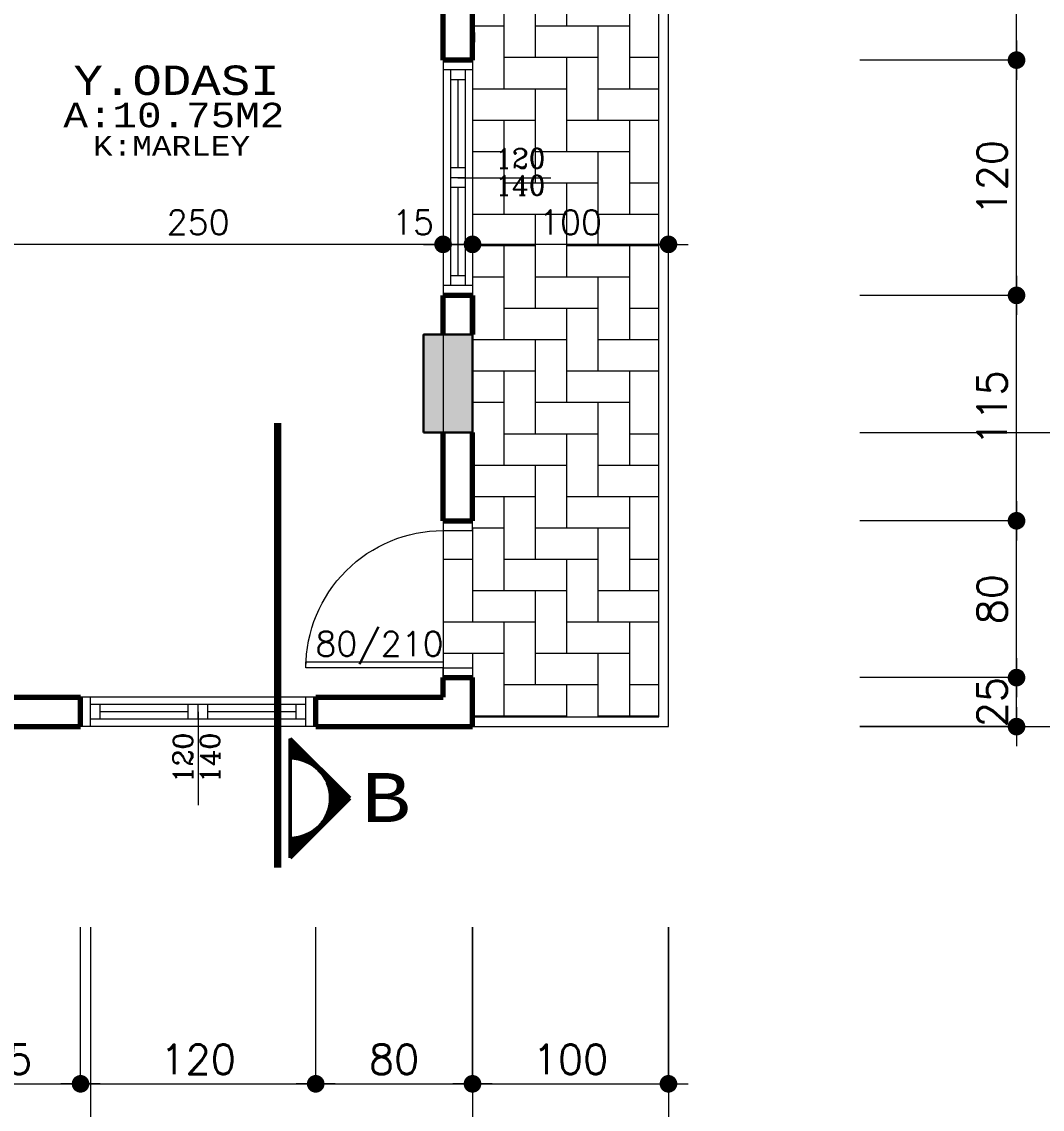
# Model space of a CAD drawing. Header units: millimetres. Extents: x 35860 to 71103, y -11298 to -8385.
# Drawn here: x 49802 to 50323, y -10969 to -10414 of the extents above; entities that cross this region are included whole.
import ezdxf
from ezdxf.enums import TextEntityAlignment as Align

# ---------------------------------------------------------------- set-up
doc = ezdxf.new("R2010")
doc.units = ezdxf.units.MM
doc.header["$MEASUREMENT"] = 0
doc.layers.get('0').update_dxf_attribs({"lineweight": 15})
doc.layers.get('Defpoints').update_dxf_attribs({"lineweight": 20})
for name, color, linetype, lineweight in [('02', 2, 'Continuous', 20), ('03_Yazı', 1, 'Continuous', 30), ('05', 4, 'Continuous', 50), ('07', 3, 'Continuous', 70), ('Aks&Tefriş', 5, 'Continuous', 20), ('Kolon', 6, 'Continuous', 30), ('Merd&Balkon', 40, 'Continuous', 20), ('Ölçü', 140, 'Continuous', 20)]:
    doc.layers.add(name, color=color, linetype=linetype, lineweight=lineweight)
doc.layers.add('Lay_X', color=45, linetype='Continuous', lineweight=13, plot=False)
doc.styles.add('0', font='txt.shx')
doc.styles.add('C', font='')
doc.styles.add('ROMANC', font='romanc', dxfattribs={"height": 0.11})
doc.styles.get('C').set_extended_font_data('Courier New Tur')
doc.dimstyles.new('2', dxfattribs={"dimtxt": 12.5, "dimasz": 1, "dimexe": 0, "dimexo": 0, "dimgap": 5, "dimtad": 1, "dimdec": 0, "dimlfac": -1, "dimzin": 12, "dimdsep": 46, "dimtxsty": '0', "dimblk": 'DOT', "dimcen": 2.5, "dimse1": 1, "dimse2": 1, "dimclrd": 256, "dimclrt": 1, "dimadec": 0, "dimazin": 0, "dimtfac": 1, "dimtdec": 0, "dimtmove": 0, "dimatfit": 0, "dimldrblk": 'DOT', "dimfxl": 1, "dimtolj": 1, "dimtzin": 0, "dimlwd": -1, "dimarcsym": 0})
doc.dimstyles.new('_VI80I', dxfattribs={"dimtxt": 15, "dimasz": 1, "dimexe": 0, "dimexo": 100, "dimgap": 5, "dimtad": 1, "dimdec": 0, "dimlfac": -1, "dimzin": 12, "dimdsep": 46, "dimtxsty": '0', "dimblk1": 'DOT80_2', "dimblk2": 'DOT80_1', "dimsah": 1, "dimcen": 2.5, "dimse1": 1, "dimse2": 1, "dimclrd": 256, "dimclrt": 1, "dimadec": 8, "dimazin": 0, "dimtfac": 1, "dimtdec": 0, "dimtmove": 0, "dimatfit": 0, "dimldrblk": 'DOT', "dimfxl": 1, "dimtolj": 1, "dimtzin": 0, "dimlwd": -1, "dimarcsym": 0})

# ---------------------------------------------------------------- blocks, each defined once
blk = doc.blocks.new('K_X_D_2_15-80')
at = {"layer": '02'}
blk.add_line((-18, 0), (-15, 0), dxfattribs=at)
blk.add_lwpolyline([(-15, 70, 0.414214), (-85, 0), (-15, 0), (-15, 70), (-18, 70), (-18, 0)], format="xyb", dxfattribs=at)
for points in [[(-90, 0), (-85, 0), (-85, -15), (-90, -15)], [(-10, 0), (-15, 0), (-15, -15), (-10, -15)]]:
    blk.add_lwpolyline(points, dxfattribs=at)
at = {"layer": '07'}
for p, q in [((-90, 0), (-90, -15)), ((-10, 0), (-10, -15))]:
    blk.add_line(p, q, dxfattribs=at)
at = {"layer": '03_Yazı', "style": '0', "flags": 8}
blk.add_attdef('80/210', (-21, 2.64), '', height=12.5, rotation=90, dxfattribs=at)
blk = doc.blocks.new('DOT')
at = {"color": 0}
blk.add_line((-10, 0), (10, 0), dxfattribs=at)
at = {"color": 0, "const_width": 4.5}
blk.add_lwpolyline([(-2.25, 0, 1), (2.25, 0, 1)], format="xyb", close=True, dxfattribs=at)
blk = doc.blocks.new('*D363')
at = {"layer": 'Defpoints', "color": 0, "transparency": 16777216}
for p in [(50031.81, -10527.4), (50031.81, -10623.42), (50131.81, -10773.42)]:
    blk.add_point(p, dxfattribs=at)
at = {"layer": 'Ölçü', "transparency": 16777216}
blk.add_line((50130.81, -10527.4), (50032.81, -10527.4), dxfattribs=at)
at = {"layer": 'Ölçü', "transparency": 16777216, "rotation": 180}
blk.add_blockref('DOT', (50031.81, -10527.4), dxfattribs=at)
at = {"layer": 'Ölçü', "transparency": 16777216}
blk.add_blockref('DOT', (50131.81, -10527.4), dxfattribs=at)
at = {"layer": 'Ölçü', "color": 1, "transparency": 16777216, "insert": (50081.81, -10516.15), "char_height": 12.5, "attachment_point": 5, "style": '0'}
blk.add_mtext('\\A1;100', dxfattribs=at)
blk = doc.blocks.new('*D364')
at = {"layer": 'Defpoints', "color": 0, "transparency": 16777216}
for p in [(50016.81, -10527.4), (50016.81, -10623.42), (50031.81, -10623.42)]:
    blk.add_point(p, dxfattribs=at)
at = {"layer": 'Ölçü', "transparency": 16777216}
for p, q in [((50015.81, -10527.4), (49988.14, -10527.4)), ((50031.81, -10527.4), (50016.81, -10527.4)), ((50032.81, -10527.4), (50033.81, -10527.4))]:
    blk.add_line(p, q, dxfattribs=at)
blk.add_blockref('DOT', (50016.81, -10527.4), dxfattribs=at)
at = {"layer": 'Ölçü', "transparency": 16777216, "rotation": 180}
blk.add_blockref('DOT', (50031.81, -10527.4), dxfattribs=at)
at = {"layer": 'Ölçü', "color": 1, "transparency": 16777216, "insert": (50001.47, -10516.15), "char_height": 12.5, "attachment_point": 5, "style": '0'}
blk.add_mtext('\\A1;15', dxfattribs=at)
blk = doc.blocks.new('*D365')
at = {"layer": 'Defpoints', "color": 0, "transparency": 16777216}
for p in [(49766.81, -10527.4), (49766.81, -10623.42), (50016.81, -10623.42)]:
    blk.add_point(p, dxfattribs=at)
at = {"layer": 'Ölçü', "transparency": 16777216}
blk.add_line((50015.81, -10527.4), (49767.81, -10527.4), dxfattribs=at)
at = {"layer": 'Ölçü', "transparency": 16777216, "rotation": 180}
blk.add_blockref('DOT', (49766.81, -10527.4), dxfattribs=at)
at = {"layer": 'Ölçü', "transparency": 16777216}
blk.add_blockref('DOT', (50016.81, -10527.4), dxfattribs=at)
at = {"layer": 'Ölçü', "color": 1, "transparency": 16777216, "insert": (49891.81, -10516.15), "char_height": 12.5, "attachment_point": 5, "style": '0'}
blk.add_mtext('\\A1;250', dxfattribs=at)
blk = doc.blocks.new('DOT80_2')
at = {"color": 0}
blk.add_line((0, 0), (0, -80), dxfattribs=at)
blk.add_blockref('DOT', (0, 0))
blk = doc.blocks.new('DOT80_1')
at = {"color": 0}
blk.add_line((0, 0), (0, 80), dxfattribs=at)
blk.add_blockref('DOT', (0, 0))
blk = doc.blocks.new('*D957')
at = {"layer": 'Aks&Tefriş', "transparency": 16777216}
blk.add_line((49757.81, -10955.64), (49830.81, -10955.64), dxfattribs=at)
at = {"layer": 'Defpoints', "color": 0, "transparency": 16777216}
for p in [(49756.81, -10773.42), (49831.81, -10773.42), (49831.81, -10955.64)]:
    blk.add_point(p, dxfattribs=at)
at = {"layer": 'Aks&Tefriş', "transparency": 16777216, "rotation": 180}
blk.add_blockref('DOT80_2', (49756.81, -10955.64), dxfattribs=at)
at = {"layer": 'Aks&Tefriş', "transparency": 16777216}
blk.add_blockref('DOT80_1', (49831.81, -10955.64), dxfattribs=at)
at = {"layer": 'Aks&Tefriş', "color": 1, "transparency": 16777216, "insert": (49794.31, -10943.14), "char_height": 15, "attachment_point": 5, "style": '0'}
blk.add_mtext('\\A1;75', dxfattribs=at)
blk = doc.blocks.new('*D958')
at = {"layer": 'Aks&Tefriş', "transparency": 16777216}
blk.add_line((49832.81, -10955.64), (49950.81, -10955.64), dxfattribs=at)
at = {"layer": 'Defpoints', "color": 0, "transparency": 16777216}
for p in [(49831.81, -10773.42), (49951.81, -10773.42), (49951.81, -10955.64)]:
    blk.add_point(p, dxfattribs=at)
at = {"layer": 'Aks&Tefriş', "transparency": 16777216, "rotation": 180}
blk.add_blockref('DOT80_2', (49831.81, -10955.64), dxfattribs=at)
at = {"layer": 'Aks&Tefriş', "transparency": 16777216}
blk.add_blockref('DOT80_1', (49951.81, -10955.64), dxfattribs=at)
at = {"layer": 'Aks&Tefriş', "color": 1, "transparency": 16777216, "insert": (49891.81, -10943.14), "char_height": 15, "attachment_point": 5, "style": '0'}
blk.add_mtext('\\A1;120', dxfattribs=at)
blk = doc.blocks.new('*D959')
at = {"layer": 'Aks&Tefriş', "transparency": 16777216}
blk.add_line((49952.81, -10955.64), (50030.81, -10955.64), dxfattribs=at)
at = {"layer": 'Defpoints', "color": 0, "transparency": 16777216}
for p in [(49951.81, -10773.42), (50031.81, -10773.42), (50031.81, -10955.64)]:
    blk.add_point(p, dxfattribs=at)
at = {"layer": 'Aks&Tefriş', "transparency": 16777216, "rotation": 180}
blk.add_blockref('DOT80_2', (49951.81, -10955.64), dxfattribs=at)
at = {"layer": 'Aks&Tefriş', "transparency": 16777216}
blk.add_blockref('DOT80_1', (50031.81, -10955.64), dxfattribs=at)
at = {"layer": 'Aks&Tefriş', "color": 1, "transparency": 16777216, "insert": (49991.81, -10943.14), "char_height": 15, "attachment_point": 5, "style": '0'}
blk.add_mtext('\\A1;80', dxfattribs=at)
blk = doc.blocks.new('*D960')
at = {"layer": 'Aks&Tefriş', "transparency": 16777216}
blk.add_line((50032.81, -10955.64), (50130.81, -10955.64), dxfattribs=at)
at = {"layer": 'Defpoints', "color": 0, "transparency": 16777216}
for p in [(50031.81, -10773.42), (50131.81, -10773.42), (50131.81, -10955.64)]:
    blk.add_point(p, dxfattribs=at)
at = {"layer": 'Aks&Tefriş', "transparency": 16777216, "rotation": 180}
blk.add_blockref('DOT80_2', (50031.81, -10955.64), dxfattribs=at)
at = {"layer": 'Aks&Tefriş', "transparency": 16777216}
blk.add_blockref('DOT80_1', (50131.81, -10955.64), dxfattribs=at)
at = {"layer": 'Aks&Tefriş', "color": 1, "transparency": 16777216, "insert": (50081.81, -10943.14), "char_height": 15, "attachment_point": 5, "style": '0'}
blk.add_mtext('\\A1;100', dxfattribs=at)
blk = doc.blocks.new('*D961')
at = {"layer": 'Aks&Tefriş', "transparency": 16777216}
blk.add_line((50309.41, -10772.42), (50309.41, -10749.42), dxfattribs=at)
at = {"layer": 'Defpoints', "color": 0, "transparency": 16777216}
for p in [(50031.81, -10748.42), (50309.41, -10748.42), (50031.81, -10773.42)]:
    blk.add_point(p, dxfattribs=at)
at = {"layer": 'Aks&Tefriş', "transparency": 16777216}
for name, p, rotation in [('DOT80_1', (50309.41, -10748.42), 90), ('DOT80_2', (50309.41, -10773.42), 270)]:
    blk.add_blockref(name, p, dxfattribs=dict(at, rotation=rotation))
at = {"layer": 'Aks&Tefriş', "color": 1, "transparency": 16777216, "insert": (50296.91, -10760.92), "char_height": 15, "attachment_point": 5, "rotation": 90, "style": '0'}
blk.add_mtext('\\A1;25', dxfattribs=at)
blk = doc.blocks.new('*D920')
at = {"layer": 'Aks&Tefriş', "transparency": 16777216}
blk.add_line((50309.41, -10747.42), (50309.41, -10669.42), dxfattribs=at)
at = {"layer": 'Defpoints', "color": 0, "transparency": 16777216}
for p in [(50031.81, -10668.42), (50309.41, -10668.42), (50031.81, -10748.42)]:
    blk.add_point(p, dxfattribs=at)
at = {"layer": 'Aks&Tefriş', "transparency": 16777216}
for name, p, rotation in [('DOT80_1', (50309.41, -10668.42), 90), ('DOT80_2', (50309.41, -10748.42), 270)]:
    blk.add_blockref(name, p, dxfattribs=dict(at, rotation=rotation))
at = {"layer": 'Aks&Tefriş', "color": 1, "transparency": 16777216, "insert": (50296.91, -10708.42), "char_height": 15, "attachment_point": 5, "rotation": 90, "style": '0'}
blk.add_mtext('\\A1;80', dxfattribs=at)
blk = doc.blocks.new('*D921')
at = {"layer": 'Aks&Tefriş', "transparency": 16777216}
blk.add_line((50309.41, -10667.42), (50309.41, -10554.42), dxfattribs=at)
at = {"layer": 'Defpoints', "color": 0, "transparency": 16777216}
for p in [(50031.81, -10553.42), (50309.41, -10553.42), (50031.81, -10668.42)]:
    blk.add_point(p, dxfattribs=at)
at = {"layer": 'Aks&Tefriş', "transparency": 16777216}
for name, p, rotation in [('DOT80_1', (50309.41, -10553.42), 90), ('DOT80_2', (50309.41, -10668.42), 270)]:
    blk.add_blockref(name, p, dxfattribs=dict(at, rotation=rotation))
at = {"layer": 'Aks&Tefriş', "color": 1, "transparency": 16777216, "insert": (50296.91, -10610.92), "char_height": 15, "attachment_point": 5, "rotation": 90, "style": '0'}
blk.add_mtext('\\A1;115', dxfattribs=at)
blk = doc.blocks.new('*D922')
at = {"layer": 'Aks&Tefriş', "transparency": 16777216}
blk.add_line((50309.41, -10552.42), (50309.41, -10434.42), dxfattribs=at)
at = {"layer": 'Defpoints', "color": 0, "transparency": 16777216}
for p in [(50031.81, -10433.42), (50309.41, -10433.42), (50031.81, -10553.42)]:
    blk.add_point(p, dxfattribs=at)
at = {"layer": 'Aks&Tefriş', "transparency": 16777216}
for name, p, rotation in [('DOT80_1', (50309.41, -10433.42), 90), ('DOT80_2', (50309.41, -10553.42), 270)]:
    blk.add_blockref(name, p, dxfattribs=dict(at, rotation=rotation))
at = {"layer": 'Aks&Tefriş', "color": 1, "transparency": 16777216, "insert": (50296.91, -10493.42), "char_height": 15, "attachment_point": 5, "rotation": 90, "style": '0'}
blk.add_mtext('\\A1;120', dxfattribs=at)
blk = doc.blocks.new('*D923')
at = {"layer": 'Aks&Tefriş', "transparency": 16777216}
blk.add_line((50309.41, -10432.42), (50309.41, -10294.42), dxfattribs=at)
at = {"layer": 'Defpoints', "color": 0, "transparency": 16777216}
for p in [(50031.81, -10293.42), (50309.41, -10293.42), (50031.81, -10433.42)]:
    blk.add_point(p, dxfattribs=at)
at = {"layer": 'Aks&Tefriş', "transparency": 16777216}
for name, p, rotation in [('DOT80_1', (50309.41, -10293.42), 90), ('DOT80_2', (50309.41, -10433.42), 270)]:
    blk.add_blockref(name, p, dxfattribs=dict(at, rotation=rotation))
at = {"layer": 'Aks&Tefriş', "color": 1, "transparency": 16777216, "insert": (50296.91, -10363.42), "char_height": 15, "attachment_point": 5, "rotation": 90, "style": '0'}
blk.add_mtext('\\A1;140', dxfattribs=at)

msp = doc.modelspace()

# ---------------------------------------------------------------- hatches: boundary and pattern name
h = msp.add_hatch()
h.set_pattern_fill('ANSI33', color=256, scale=30, style=0)
h.paths.add_polyline_path([(49131.81, -9384.52), (49131.81, -9333.42), (49156.81, -9334.52), (49156.81, -9384.52)])
h.paths.add_polyline_path([(49546.81, -9402.81), (49546.81, -9351.71), (49571.81, -9352.81), (49571.81, -9402.81)])
h.paths.add_polyline_path([(50031.81, -9983.42), (49971.81, -9983.42), (49971.81, -10013.42), (50031.81, -10013.42)])
h.paths.add_polyline_path([(50006.81, -9628.42), (50031.81, -9628.42), (50031.81, -9678.42), (50006.81, -9678.42)])
h.paths.add_polyline_path([(49571.81, -9638.42), (49571.81, -9678.42), (49546.81, -9678.42), (49546.81, -9638.42)])
h.paths.add_polyline_path([(49181.81, -9678.42), (49131.81, -9678.42), (49131.81, -9653.42), (49181.81, -9653.42)])
h.paths.add_polyline_path([(49171.81, -9893.42), (49131.81, -9893.42), (49131.81, -9923.42), (49171.81, -9923.42)])
h.paths.add_polyline_path([(49156.81, -10623.42), (49156.81, -10573.42), (49131.81, -10573.42), (49131.81, -10623.42)])
h.paths.add_polyline_path([(50006.81, -10368.42), (50031.81, -10368.42), (50031.81, -10318.42), (50006.81, -10318.42)])
h.paths.add_polyline_path([(49571.81, -10368.42), (49571.81, -10318.42), (49546.81, -10318.42), (49546.81, -10368.42)])
h.paths.add_polyline_path([(50006.81, -9423.08), (50006.81, -9371.98), (50031.81, -9373.08), (50031.81, -9423.08)])
h.paths.add_polyline_path([(49741.81, -9360.3), (49766.81, -9361.4), (49766.81, -9411.4), (49741.81, -9411.4)])
h.paths.add_polyline_path([(49471.81, -10138.42), (49446.81, -10138.42), (49446.81, -10073.42), (49471.81, -10073.42)])
h.paths.add_polyline_path([(49471.81, -9923.42), (49471.81, -9858.42), (49446.81, -9858.42), (49446.81, -9923.42)])
h.paths.add_polyline_path([(49741.81, -9873.42), (49741.81, -9878.42), (49746.81, -9878.42), (49836.81, -9878.42), (49836.81, -9858.42), (49741.81, -9858.42)])
h.paths.add_polyline_path([(49741.81, -10133.42), (49741.81, -10118.42), (49836.81, -10118.42), (49836.81, -10138.42), (49741.81, -10138.42)])
h.paths.add_polyline_path([(49181.81, -10318.42), (49131.81, -10318.42), (49131.81, -10343.42), (49181.81, -10343.42)])
h.paths.add_polyline_path([(49741.81, -10623.42), (49766.81, -10623.42), (49766.81, -10573.42), (49741.81, -10573.42)])
h.paths.add_polyline_path([(50006.81, -10623.42), (50031.81, -10623.42), (50031.81, -10573.42), (50006.81, -10573.42)])
h.paths.add_polyline_path([(49571.81, -10623.42), (49571.81, -10573.42), (49546.81, -10573.42), (49546.81, -10623.42)])
h = msp.add_hatch()
h.set_pattern_fill('SERAMIK9,_O', color=256, scale=4, pattern_type=2)
h.set_pattern_definition([(0, (0, 0), (16, 16), [48, -16]), (90, (16, 0), (-16, -16), [48, -16])])
h.paths.add_polyline_path([(50126.81, -10061.67), (50031.81, -10061.67), (50031.81, -10122.17), (50031.81, -10172.17), (50031.81, -10243.42), (50031.81, -10293.42), (50031.81, -10318.42), (50031.81, -10368.42), (50031.81, -10433.42), (50031.81, -10553.42), (50031.81, -10573.42), (50031.81, -10623.42), (50031.81, -10668.42), (50031.81, -10673.42), (50016.81, -10673.42), (50016.81, -10743.42), (50031.81, -10743.42), (50031.81, -10748.42), (50031.81, -10768.42), (50126.81, -10768.42)])
h.paths.add_polyline_path([(50066.18, -10506.77), (50097.43, -10506.77), (50097.43, -10525.52), (50066.18, -10525.52)], flags=24)
h.paths.add_polyline_path([(50066.18, -10265.42), (50097.43, -10265.42), (50097.43, -10284.17), (50066.18, -10284.17)], flags=24)
h.paths.add_polyline_path([(50050.36, -10146.04), (50071.55, -10146.04), (50071.55, -10131.04), (50050.36, -10131.04)], flags=24)
h.paths.add_polyline_path([(50050.36, -10159.81), (50071.55, -10159.81), (50071.55, -10144.81), (50050.36, -10144.81)], flags=24)
h.paths.add_polyline_path([(50042.26, -10491.04), (50071.55, -10491.04), (50071.55, -10476.04), (50042.26, -10476.04)], flags=24)
h.paths.add_polyline_path([(50042.26, -10504.82), (50071.55, -10504.82), (50071.55, -10489.82), (50042.26, -10489.82)], flags=24)
h.paths.add_polyline_path([(50050.36, -10268.43), (50071.55, -10268.43), (50071.55, -10253.43), (50050.36, -10253.43)], flags=24)
h.paths.add_polyline_path([(50050.36, -10282.2), (50071.55, -10282.2), (50071.55, -10267.2), (50050.36, -10267.2)], flags=24)
h.paths.add_polyline_path([(50028.68, -10216.61), (50131.1, -10216.61), (50131.1, -10192.96), (50028.68, -10192.96)], flags=9)

# ---------------------------------------------------------------- linework, layer by layer
at = {"layer": '02'}
for p, q in [((50016.81, -10433.42), (50016.81, -10553.42)), ((50031.81, -10433.42), (50031.81, -10553.42)), ((50031.81, -10438.42), (50016.81, -10438.42)), ((50020.56, -10438.42), (50020.56, -10548.42)), ((50028.06, -10438.42), (50028.06, -10548.42)), ((50028.06, -10443.42), (50020.56, -10443.42)), ((50024.31, -10443.42), (50024.31, -10488.42)), ((50028.06, -10488.42), (50020.56, -10488.42)), ((50028.06, -10493.42), (50020.56, -10493.42)), ((50024.31, -10493.42), (50071.81, -10493.42)), ((50028.06, -10498.42), (50020.56, -10498.42)), ((50024.31, -10498.42), (50024.31, -10543.42)), ((50028.06, -10543.42), (50020.56, -10543.42)), ((50031.81, -10548.42), (50016.81, -10548.42)), ((49951.81, -10758.42), (49831.81, -10758.42)), ((49836.81, -10773.42), (49836.81, -10758.42)), ((49946.81, -10762.17), (49836.81, -10762.17)), ((49841.81, -10769.67), (49841.81, -10762.17)), ((49886.81, -10769.67), (49886.81, -10762.17)), ((49891.81, -10769.67), (49891.81, -10762.17)), ((49896.81, -10769.67), (49896.81, -10762.17)), ((49941.81, -10769.67), (49941.81, -10762.17)), ((49946.81, -10773.42), (49946.81, -10758.42)), ((49886.81, -10765.92), (49841.81, -10765.92)), ((49891.81, -10765.92), (49891.81, -10813.42)), ((49941.81, -10765.92), (49896.81, -10765.92)), ((49951.81, -10773.42), (49831.81, -10773.42)), ((49946.81, -10769.67), (49836.81, -10769.67))]:
    msp.add_line(p, q, dxfattribs=at)
at = {"layer": '05', "ltscale": 3}
for p, q in [((49931.4, -10845.22), (49931.4, -10618.56)), ((49931.4, -10845.22), (49931.4, -10618.56)), ((49931.4, -10845.22), (49931.4, -10618.56)), ((49932.4, -10845.22), (49932.4, -10618.56)), ((49932.4, -10845.22), (49932.4, -10618.56)), ((49932.4, -10845.22), (49932.4, -10618.56)), ((49933.4, -10845.22), (49933.4, -10618.56)), ((49933.4, -10845.22), (49933.4, -10618.56)), ((49933.4, -10845.22), (49933.4, -10618.56))]:
    msp.add_line(p, q, dxfattribs=at)
at = {"layer": '05'}
for p, q in [((49938.84, -10779.59), (49938.84, -10840.28)), ((49969.18, -10809.94), (49938.84, -10779.59)), ((49938.84, -10779.59), (49938.84, -10840.28)), ((49969.18, -10809.94), (49938.84, -10779.59)), ((49938.84, -10779.59), (49938.84, -10840.28)), ((49969.18, -10809.94), (49938.84, -10779.59)), ((49938.84, -10780.03), (49939.06, -10779.81)), ((49938.84, -10780.03), (49939.06, -10779.81)), ((49938.84, -10780.03), (49939.06, -10779.81)), ((49938.84, -10780.64), (49939.36, -10780.12)), ((49938.84, -10780.64), (49939.36, -10780.12)), ((49938.84, -10780.64), (49939.36, -10780.12)), ((49938.84, -10781.24), (49939.66, -10780.42)), ((49938.84, -10781.24), (49939.66, -10780.42)), ((49938.84, -10781.24), (49939.66, -10780.42)), ((49938.84, -10781.85), (49939.97, -10780.72)), ((49938.84, -10781.85), (49939.97, -10780.72)), ((49938.84, -10781.85), (49939.97, -10780.72)), ((49938.84, -10782.45), (49940.27, -10781.02)), ((49938.84, -10782.45), (49940.27, -10781.02)), ((49938.84, -10782.45), (49940.27, -10781.02)), ((49938.84, -10783.06), (49940.57, -10781.33)), ((49938.84, -10783.06), (49940.57, -10781.33)), ((49938.84, -10783.06), (49940.57, -10781.33)), ((49938.84, -10783.67), (49940.87, -10781.63)), ((49938.84, -10783.67), (49940.87, -10781.63)), ((49938.84, -10783.67), (49940.87, -10781.63)), ((49938.84, -10784.27), (49941.18, -10781.93)), ((49938.84, -10784.27), (49941.18, -10781.93)), ((49938.84, -10784.27), (49941.18, -10781.93)), ((49938.84, -10784.88), (49941.48, -10782.24)), ((49938.84, -10784.88), (49941.48, -10782.24)), ((49938.84, -10784.88), (49941.48, -10782.24)), ((49938.84, -10785.48), (49941.78, -10782.54)), ((49938.84, -10785.48), (49941.78, -10782.54)), ((49938.84, -10785.48), (49941.78, -10782.54)), ((49938.84, -10786.09), (49942.09, -10782.84)), ((49938.84, -10786.09), (49942.09, -10782.84)), ((49938.84, -10786.09), (49942.09, -10782.84)), ((49938.84, -10786.69), (49942.39, -10783.14)), ((49938.84, -10786.69), (49942.39, -10783.14)), ((49938.84, -10786.69), (49942.39, -10783.14)), ((49938.84, -10787.3), (49942.69, -10783.45)), ((49938.84, -10787.3), (49942.69, -10783.45)), ((49938.84, -10787.3), (49942.69, -10783.45)), ((49938.84, -10787.9), (49942.99, -10783.75)), ((49938.84, -10787.9), (49942.99, -10783.75)), ((49938.84, -10787.9), (49942.99, -10783.75)), ((49938.84, -10788.51), (49943.3, -10784.05)), ((49938.84, -10788.51), (49943.3, -10784.05)), ((49938.84, -10788.51), (49943.3, -10784.05)), ((49938.84, -10789.11), (49943.6, -10784.35)), ((49938.84, -10789.11), (49943.6, -10784.35)), ((49938.84, -10789.11), (49943.6, -10784.35)), ((49939.15, -10789.4), (49943.9, -10784.66)), ((49939.15, -10789.4), (49943.9, -10784.66)), ((49939.15, -10789.4), (49943.9, -10784.66)), ((49939.74, -10789.42), (49944.2, -10784.96)), ((49939.74, -10789.42), (49944.2, -10784.96)), ((49939.74, -10789.42), (49944.2, -10784.96)), ((49940.31, -10789.45), (49944.51, -10785.26)), ((49940.31, -10789.45), (49944.51, -10785.26)), ((49940.31, -10789.45), (49944.51, -10785.26)), ((49940.87, -10789.5), (49944.81, -10785.56)), ((49940.87, -10789.5), (49944.81, -10785.56)), ((49940.87, -10789.5), (49944.81, -10785.56)), ((49941.41, -10789.56), (49945.11, -10785.87)), ((49941.41, -10789.56), (49945.11, -10785.87)), ((49941.41, -10789.56), (49945.11, -10785.87)), ((49941.94, -10789.64), (49945.41, -10786.17)), ((49941.94, -10789.64), (49945.41, -10786.17)), ((49941.94, -10789.64), (49945.41, -10786.17)), ((49942.46, -10789.72), (49945.72, -10786.47)), ((49942.46, -10789.72), (49945.72, -10786.47)), ((49942.46, -10789.72), (49945.72, -10786.47)), ((49942.97, -10789.82), (49946.02, -10786.77)), ((49942.97, -10789.82), (49946.02, -10786.77)), ((49942.97, -10789.82), (49946.02, -10786.77)), ((49943.47, -10789.93), (49946.32, -10787.08)), ((49943.47, -10789.93), (49946.32, -10787.08)), ((49943.47, -10789.93), (49946.32, -10787.08)), ((49943.95, -10790.05), (49946.62, -10787.38)), ((49943.95, -10790.05), (49946.62, -10787.38)), ((49943.95, -10790.05), (49946.62, -10787.38)), ((49944.43, -10790.18), (49946.93, -10787.68)), ((49944.43, -10790.18), (49946.93, -10787.68)), ((49944.43, -10790.18), (49946.93, -10787.68)), ((49944.9, -10790.31), (49947.23, -10787.98)), ((49944.9, -10790.31), (49947.23, -10787.98)), ((49944.9, -10790.31), (49947.23, -10787.98)), ((49945.36, -10790.46), (49947.53, -10788.29)), ((49945.36, -10790.46), (49947.53, -10788.29)), ((49945.36, -10790.46), (49947.53, -10788.29)), ((49945.8, -10790.62), (49947.83, -10788.59)), ((49945.8, -10790.62), (49947.83, -10788.59)), ((49945.8, -10790.62), (49947.83, -10788.59)), ((49946.25, -10790.78), (49948.14, -10788.89)), ((49946.25, -10790.78), (49948.14, -10788.89)), ((49946.25, -10790.78), (49948.14, -10788.89)), ((49946.68, -10790.95), (49948.44, -10789.19)), ((49946.68, -10790.95), (49948.44, -10789.19)), ((49946.68, -10790.95), (49948.44, -10789.19)), ((49947.1, -10791.14), (49948.74, -10789.5)), ((49947.1, -10791.14), (49948.74, -10789.5)), ((49947.1, -10791.14), (49948.74, -10789.5)), ((49947.52, -10791.32), (49949.04, -10789.8)), ((49947.52, -10791.32), (49949.04, -10789.8)), ((49947.52, -10791.32), (49949.04, -10789.8)), ((49947.93, -10791.52), (49949.35, -10790.1)), ((49947.93, -10791.52), (49949.35, -10790.1)), ((49947.93, -10791.52), (49949.35, -10790.1)), ((49948.33, -10791.72), (49949.65, -10790.4)), ((49948.33, -10791.72), (49949.65, -10790.4)), ((49948.33, -10791.72), (49949.65, -10790.4)), ((49948.72, -10791.93), (49949.95, -10790.71)), ((49948.72, -10791.93), (49949.95, -10790.71)), ((49948.72, -10791.93), (49949.95, -10790.71)), ((49949.11, -10792.15), (49950.25, -10791.01)), ((49949.11, -10792.15), (49950.25, -10791.01)), ((49949.11, -10792.15), (49950.25, -10791.01)), ((49949.49, -10792.38), (49950.56, -10791.31)), ((49949.49, -10792.38), (49950.56, -10791.31)), ((49949.49, -10792.38), (49950.56, -10791.31)), ((49949.86, -10792.61), (49950.86, -10791.61)), ((49949.86, -10792.61), (49950.86, -10791.61)), ((49949.86, -10792.61), (49950.86, -10791.61)), ((49950.23, -10792.85), (49951.16, -10791.92)), ((49950.23, -10792.85), (49951.16, -10791.92)), ((49950.23, -10792.85), (49951.16, -10791.92)), ((49950.59, -10793.09), (49951.46, -10792.22)), ((49950.59, -10793.09), (49951.46, -10792.22)), ((49950.59, -10793.09), (49951.46, -10792.22)), ((49950.94, -10793.35), (49951.77, -10792.52)), ((49950.94, -10793.35), (49951.77, -10792.52)), ((49950.94, -10793.35), (49951.77, -10792.52)), ((49951.29, -10793.6), (49952.07, -10792.82)), ((49951.29, -10793.6), (49952.07, -10792.82)), ((49951.29, -10793.6), (49952.07, -10792.82)), ((49951.63, -10793.87), (49952.37, -10793.13)), ((49951.63, -10793.87), (49952.37, -10793.13)), ((49951.63, -10793.87), (49952.37, -10793.13)), ((49951.96, -10794.14), (49952.67, -10793.43)), ((49951.96, -10794.14), (49952.67, -10793.43)), ((49951.96, -10794.14), (49952.67, -10793.43)), ((49952.29, -10794.42), (49952.98, -10793.73)), ((49952.29, -10794.42), (49952.98, -10793.73)), ((49952.29, -10794.42), (49952.98, -10793.73)), ((49952.61, -10794.7), (49953.28, -10794.03)), ((49952.61, -10794.7), (49953.28, -10794.03)), ((49952.61, -10794.7), (49953.28, -10794.03)), ((49952.93, -10794.99), (49953.58, -10794.34)), ((49952.93, -10794.99), (49953.58, -10794.34)), ((49952.93, -10794.99), (49953.58, -10794.34)), ((49953.23, -10795.29), (49953.88, -10794.64)), ((49953.23, -10795.29), (49953.88, -10794.64)), ((49953.23, -10795.29), (49953.88, -10794.64)), ((49953.54, -10795.59), (49954.19, -10794.94)), ((49953.54, -10795.59), (49954.19, -10794.94)), ((49953.54, -10795.59), (49954.19, -10794.94)), ((49953.83, -10795.9), (49954.49, -10795.24)), ((49953.83, -10795.9), (49954.49, -10795.24)), ((49953.83, -10795.9), (49954.49, -10795.24)), ((49954.12, -10796.22), (49954.79, -10795.55)), ((49954.12, -10796.22), (49954.79, -10795.55)), ((49954.12, -10796.22), (49954.79, -10795.55)), ((49954.4, -10796.54), (49955.09, -10795.85)), ((49954.4, -10796.54), (49955.09, -10795.85)), ((49954.4, -10796.54), (49955.09, -10795.85)), ((49954.68, -10796.87), (49955.4, -10796.15)), ((49954.68, -10796.87), (49955.4, -10796.15)), ((49954.68, -10796.87), (49955.4, -10796.15)), ((49954.95, -10797.2), (49955.7, -10796.45)), ((49954.95, -10797.2), (49955.7, -10796.45)), ((49954.95, -10797.2), (49955.7, -10796.45)), ((49955.22, -10797.54), (49956, -10796.76)), ((49955.22, -10797.54), (49956, -10796.76)), ((49955.22, -10797.54), (49956, -10796.76)), ((49955.47, -10797.89), (49956.3, -10797.06)), ((49955.47, -10797.89), (49956.3, -10797.06)), ((49955.47, -10797.89), (49956.3, -10797.06)), ((49955.72, -10798.25), (49956.61, -10797.36)), ((49955.72, -10798.25), (49956.61, -10797.36)), ((49955.72, -10798.25), (49956.61, -10797.36)), ((49955.97, -10798.61), (49956.91, -10797.66)), ((49955.97, -10798.61), (49956.91, -10797.66)), ((49955.97, -10798.61), (49956.91, -10797.66)), ((49956.21, -10798.97), (49957.21, -10797.97)), ((49956.21, -10798.97), (49957.21, -10797.97)), ((49956.21, -10798.97), (49957.21, -10797.97)), ((49956.44, -10799.35), (49957.52, -10798.27)), ((49956.44, -10799.35), (49957.52, -10798.27)), ((49956.44, -10799.35), (49957.52, -10798.27)), ((49956.66, -10799.73), (49957.82, -10798.57)), ((49956.66, -10799.73), (49957.82, -10798.57)), ((49956.66, -10799.73), (49957.82, -10798.57)), ((49956.88, -10800.12), (49958.12, -10798.88)), ((49956.88, -10800.12), (49958.12, -10798.88)), ((49956.88, -10800.12), (49958.12, -10798.88)), ((49957.09, -10800.51), (49958.42, -10799.18)), ((49957.09, -10800.51), (49958.42, -10799.18)), ((49957.09, -10800.51), (49958.42, -10799.18)), ((49957.29, -10800.92), (49958.73, -10799.48)), ((49957.29, -10800.92), (49958.73, -10799.48)), ((49957.29, -10800.92), (49958.73, -10799.48)), ((49957.48, -10801.33), (49959.03, -10799.78)), ((49957.48, -10801.33), (49959.03, -10799.78)), ((49957.48, -10801.33), (49959.03, -10799.78)), ((49957.67, -10801.74), (49959.33, -10800.09)), ((49957.67, -10801.74), (49959.33, -10800.09)), ((49957.67, -10801.74), (49959.33, -10800.09)), ((49957.85, -10802.17), (49959.63, -10800.39)), ((49957.85, -10802.17), (49959.63, -10800.39)), ((49957.85, -10802.17), (49959.63, -10800.39)), ((49958.02, -10802.6), (49959.94, -10800.69)), ((49958.02, -10802.6), (49959.94, -10800.69)), ((49958.02, -10802.6), (49959.94, -10800.69)), ((49958.19, -10803.05), (49960.24, -10800.99)), ((49958.19, -10803.05), (49960.24, -10800.99)), ((49958.19, -10803.05), (49960.24, -10800.99)), ((49958.34, -10803.5), (49960.54, -10801.3)), ((49958.34, -10803.5), (49960.54, -10801.3)), ((49958.34, -10803.5), (49960.54, -10801.3)), ((49958.49, -10803.95), (49960.84, -10801.6)), ((49958.49, -10803.95), (49960.84, -10801.6)), ((49958.49, -10803.95), (49960.84, -10801.6)), ((49958.62, -10804.42), (49961.15, -10801.9)), ((49958.62, -10804.42), (49961.15, -10801.9)), ((49958.62, -10804.42), (49961.15, -10801.9)), ((49958.75, -10804.9), (49961.45, -10802.2)), ((49958.75, -10804.9), (49961.45, -10802.2)), ((49958.75, -10804.9), (49961.45, -10802.2)), ((49958.87, -10805.39), (49961.75, -10802.51)), ((49958.87, -10805.39), (49961.75, -10802.51)), ((49958.87, -10805.39), (49961.75, -10802.51)), ((49958.97, -10805.89), (49962.05, -10802.81)), ((49958.97, -10805.89), (49962.05, -10802.81)), ((49958.97, -10805.89), (49962.05, -10802.81)), ((49959.07, -10806.4), (49962.36, -10803.11)), ((49959.07, -10806.4), (49962.36, -10803.11)), ((49959.07, -10806.4), (49962.36, -10803.11)), ((49959.15, -10806.92), (49962.66, -10803.41)), ((49959.15, -10806.92), (49962.66, -10803.41)), ((49959.15, -10806.92), (49962.66, -10803.41)), ((49959.15, -10812.97), (49965.68, -10806.44)), ((49959.15, -10812.97), (49965.68, -10806.44)), ((49959.15, -10812.97), (49965.68, -10806.44)), ((49959.23, -10807.45), (49962.96, -10803.72)), ((49959.23, -10807.45), (49962.96, -10803.72)), ((49959.23, -10807.45), (49962.96, -10803.72)), ((49959.24, -10812.27), (49965.38, -10806.14)), ((49959.24, -10812.27), (49965.38, -10806.14)), ((49959.24, -10812.27), (49965.38, -10806.14)), ((49959.29, -10808), (49963.26, -10804.02)), ((49959.29, -10808), (49963.26, -10804.02)), ((49959.29, -10808), (49963.26, -10804.02)), ((49959.31, -10811.6), (49965.08, -10805.83)), ((49959.31, -10811.6), (49965.08, -10805.83)), ((49959.31, -10811.6), (49965.08, -10805.83)), ((49959.33, -10808.56), (49963.57, -10804.32)), ((49959.33, -10808.56), (49963.57, -10804.32)), ((49959.33, -10808.56), (49963.57, -10804.32)), ((49959.35, -10810.96), (49964.78, -10805.53)), ((49959.35, -10810.96), (49964.78, -10805.53)), ((49959.35, -10810.96), (49964.78, -10805.53)), ((49959.36, -10809.13), (49963.87, -10804.62)), ((49959.36, -10809.13), (49963.87, -10804.62)), ((49959.36, -10809.13), (49963.87, -10804.62)), ((49959.37, -10810.33), (49964.47, -10805.23)), ((49959.37, -10810.33), (49964.47, -10805.23)), ((49959.37, -10810.33), (49964.47, -10805.23)), ((49959.38, -10809.72), (49964.17, -10804.93)), ((49959.38, -10809.72), (49964.17, -10804.93)), ((49959.38, -10809.72), (49964.17, -10804.93)), ((49938.84, -10839.33), (49968.71, -10809.46)), ((49938.84, -10839.33), (49968.71, -10809.46)), ((49938.84, -10839.33), (49968.71, -10809.46)), ((49938.84, -10839.94), (49969.01, -10809.77)), ((49938.84, -10839.94), (49969.01, -10809.77)), ((49938.84, -10839.94), (49969.01, -10809.77)), ((49938.84, -10840.28), (49969.18, -10809.94)), ((49938.84, -10840.28), (49969.18, -10809.94)), ((49938.84, -10840.28), (49969.18, -10809.94)), ((49955.15, -10822.42), (49968.41, -10809.16)), ((49955.15, -10822.42), (49968.41, -10809.16)), ((49955.15, -10822.42), (49968.41, -10809.16)), ((49956.44, -10820.53), (49968.1, -10808.86)), ((49956.44, -10820.53), (49968.1, -10808.86)), ((49956.44, -10820.53), (49968.1, -10808.86)), ((49957.18, -10819.18), (49967.8, -10808.56)), ((49957.18, -10819.18), (49967.8, -10808.56)), ((49957.18, -10819.18), (49967.8, -10808.56)), ((49957.71, -10818.04), (49967.5, -10808.25)), ((49957.71, -10818.04), (49967.5, -10808.25)), ((49957.71, -10818.04), (49967.5, -10808.25)), ((49958.11, -10817.04), (49967.2, -10807.95)), ((49958.11, -10817.04), (49967.2, -10807.95)), ((49958.11, -10817.04), (49967.2, -10807.95)), ((49958.43, -10816.12), (49966.89, -10807.65)), ((49958.43, -10816.12), (49966.89, -10807.65)), ((49958.43, -10816.12), (49966.89, -10807.65)), ((49958.68, -10815.26), (49966.59, -10807.35)), ((49958.68, -10815.26), (49966.59, -10807.35)), ((49958.68, -10815.26), (49966.59, -10807.35)), ((49958.87, -10814.46), (49966.29, -10807.04)), ((49958.87, -10814.46), (49966.29, -10807.04)), ((49958.87, -10814.46), (49966.29, -10807.04)), ((49959.03, -10813.7), (49965.99, -10806.74)), ((49959.03, -10813.7), (49965.99, -10806.74)), ((49959.03, -10813.7), (49965.99, -10806.74)), ((49938.84, -10838.73), (49951.32, -10826.25)), ((49938.84, -10838.73), (49951.32, -10826.25)), ((49938.84, -10838.73), (49951.32, -10826.25)), ((49938.84, -10838.12), (49949.43, -10827.54)), ((49938.84, -10838.12), (49949.43, -10827.54)), ((49938.84, -10838.12), (49949.43, -10827.54)), ((49938.84, -10837.52), (49948.08, -10828.28)), ((49938.84, -10837.52), (49948.08, -10828.28)), ((49938.84, -10837.52), (49948.08, -10828.28)), ((49938.84, -10836.91), (49946.94, -10828.81)), ((49938.84, -10836.91), (49946.94, -10828.81)), ((49938.84, -10836.91), (49946.94, -10828.81)), ((49938.84, -10836.31), (49945.94, -10829.21)), ((49938.84, -10836.31), (49945.94, -10829.21)), ((49938.84, -10836.31), (49945.94, -10829.21)), ((49938.84, -10835.7), (49945.02, -10829.52)), ((49938.84, -10835.7), (49945.02, -10829.52)), ((49938.84, -10835.7), (49945.02, -10829.52)), ((49938.84, -10835.1), (49944.16, -10829.77)), ((49938.84, -10835.1), (49944.16, -10829.77)), ((49938.84, -10835.1), (49944.16, -10829.77)), ((49938.84, -10834.49), (49943.36, -10829.97)), ((49938.84, -10834.49), (49943.36, -10829.97)), ((49938.84, -10834.49), (49943.36, -10829.97)), ((49938.84, -10833.89), (49942.6, -10830.13)), ((49938.84, -10833.89), (49942.6, -10830.13)), ((49938.84, -10833.89), (49942.6, -10830.13)), ((49938.84, -10833.28), (49941.87, -10830.25)), ((49938.84, -10833.28), (49941.87, -10830.25)), ((49938.84, -10833.28), (49941.87, -10830.25)), ((49938.84, -10832.68), (49941.17, -10830.34)), ((49938.84, -10832.68), (49941.17, -10830.34)), ((49938.84, -10832.68), (49941.17, -10830.34)), ((49938.84, -10832.07), (49940.5, -10830.41)), ((49938.84, -10832.07), (49940.5, -10830.41)), ((49938.84, -10832.07), (49940.5, -10830.41)), ((49938.84, -10831.47), (49939.86, -10830.45)), ((49938.84, -10831.47), (49939.86, -10830.45)), ((49938.84, -10831.47), (49939.86, -10830.45)), ((49938.84, -10830.86), (49939.23, -10830.47)), ((49938.84, -10830.86), (49939.23, -10830.47)), ((49938.84, -10830.86), (49939.23, -10830.47))]:
    msp.add_line(p, q, dxfattribs=at)
msp.add_arc((49938.84, -10809.94), 20.54, 270, 90, dxfattribs=at)
msp.add_arc((49938.84, -10809.94), 20.54, 270, 90, dxfattribs=at)
msp.add_arc((49938.84, -10809.94), 20.54, 270, 90, dxfattribs=at)
at = {"layer": '07'}
for p, q in [((50016.81, -10433.42), (50016.81, -10368.42)), ((50031.81, -10433.42), (50031.81, -10368.42)), ((50031.81, -10419.27), (50031.81, -10424.27)), ((50031.81, -10433.42), (50016.81, -10433.42)), ((50016.81, -10573.42), (50016.81, -10553.42)), ((50031.81, -10553.42), (50016.81, -10553.42)), ((50031.81, -10553.42), (50031.81, -10573.42)), ((50031.81, -10573.42), (50031.81, -10553.42)), ((50016.81, -10668.42), (50016.81, -10623.42)), ((50031.81, -10668.42), (50031.81, -10623.42)), ((50016.81, -10758.42), (50016.81, -10748.42)), ((50031.81, -10773.42), (50031.81, -10748.42)), ((49766.81, -10758.42), (49831.81, -10758.42)), ((49831.81, -10773.42), (49831.81, -10758.42)), ((49951.81, -10758.42), (50016.81, -10758.42)), ((49951.81, -10773.42), (49951.81, -10758.42)), ((49756.81, -10773.42), (49831.81, -10773.42)), ((49951.81, -10773.42), (50031.81, -10773.42))]:
    msp.add_line(p, q, dxfattribs=at)
at = {"layer": 'Aks&Tefriş'}
for p, q in [((50309.41, -10773.42), (50309.41, -9223.08)), ((50229.41, -10623.42), (50474.41, -10623.42)), ((50229.41, -10773.42), (50394.41, -10773.42)), ((50229.41, -10773.42), (50474.41, -10773.42)), ((49836.81, -10875.64), (49836.81, -11160.64)), ((50031.81, -10875.64), (50031.81, -11160.64)), ((50131.81, -10875.64), (50131.81, -11160.64)), ((49031.81, -10955.64), (50131.81, -10955.64))]:
    msp.add_line(p, q, dxfattribs=at)
at = {"layer": 'Kolon'}
msp.add_lwpolyline([(50006.81, -10623.42), (50031.81, -10623.42), (50031.81, -10573.42), (50006.81, -10573.42)], close=True, dxfattribs=at)
at = {"layer": 'Lay_X'}
msp.add_lwpolyline([(49766.81, -10758.42), (49766.81, -10328.42), (50016.81, -10328.42), (50016.81, -10758.42)], close=True, dxfattribs=at)
at = {"layer": 'Merd&Balkon'}
for p, q in [((50126.81, -10768.42), (50126.81, -10055.92)), ((50131.81, -10773.42), (50131.81, -10055.92)), ((50031.81, -10768.42), (50126.81, -10768.42)), ((50031.81, -10773.42), (50131.81, -10773.42)), ((50131.81, -10773.42), (50131.81, -10773.42))]:
    msp.add_line(p, q, dxfattribs=at)

# ---------------------------------------------------------------- block references
at = {"layer": '02'}
ref = msp.add_blockref('K_X_D_2_15-80', (50016.81, -10758.42), dxfattribs=dict(at, xscale=-1, rotation=90))
ref.add_attrib('80/210', '80/210', (49951.67, -10737.42), dxfattribs={"layer": '03_Yazı', "height": 12.5, "style": '0', "flags": 8})

# ---------------------------------------------------------------- texts
at = {"layer": '03_Yazı'}
for s, height, style, p in [('120', 10, 'ROMANC', (50043.34, -10488.54)), ('140', 10, 'ROMANC', (50043.34, -10502.32)), ('B', 25, 'C', (49975.25, -10822.08))]:
    msp.add_text(s, height=height, dxfattribs=dict(at, style=style)).set_placement(p)
at = {"layer": '03_Yazı', "style": 'ROMANC'}
for s, p in [('120', (49889.05, -10802.25)), ('140', (49902.82, -10802.25))]:
    msp.add_text(s, height=10, rotation=90, dxfattribs=at).set_placement(p)
at = {"layer": '03_Yazı', "style": 'C', "flags": 12}
for tag, text, height, p in [('Y.ODASI', 'Y.ODASI', 15, (49880.81, -10443.69)), ('K:MARLEY', 'K:MARLEY', 10, (49878.24, -10477.18))]:
    msp.add_attdef(tag, text=text, height=height, dxfattribs=at).set_placement(p, align=Align.MIDDLE_CENTER)
at = {"layer": '03_Yazı', "style": 'C'}
msp.add_attdef('A:10.75M2', text='A:10.00m2', height=12.5, dxfattribs=at).set_placement((49879.42, -10461.43), align=Align.MIDDLE_CENTER)

# ---------------------------------------------------------------- dimensions: what is measured, and where the dimension line sits
at = {"layer": 'Aks&Tefriş'}
for base, p1, p2, picture, middle in [((50309.41, -10293.42), (50031.81, -10433.42), (50031.81, -10293.42), '*D923', (50296.91, -10363.42)), ((50309.41, -10433.42), (50031.81, -10553.42), (50031.81, -10433.42), '*D922', (50296.91, -10493.42)), ((50309.41, -10553.42), (50031.81, -10668.42), (50031.81, -10553.42), '*D921', (50296.91, -10610.92)), ((50309.41, -10668.42), (50031.81, -10748.42), (50031.81, -10668.42), '*D920', (50296.91, -10708.42))]:
    dim = msp.add_linear_dim(base=base, p1=p1, p2=p2, angle=90, dimstyle='_VI80I', dxfattribs=at)
    dim.commit()
    dim.dimension.update_dxf_attribs({"geometry": picture, "text_midpoint": middle})
dim = msp.add_linear_dim(base=(50309.41, -10748.42), p1=(50031.81, -10773.42), p2=(50031.81, -10748.42), angle=90, dimstyle='_VI80I', dxfattribs=at)
dim.commit()
dim.dimension.update_dxf_attribs({"geometry": '*D961', "text_midpoint": (50309.41, -10760.92), "dimtype": 160})
for base, p1, p2, picture, middle in [((49831.81, -10955.64), (49756.81, -10773.42), (49831.81, -10773.42), '*D957', (49794.31, -10943.14)), ((49951.81, -10955.64), (49831.81, -10773.42), (49951.81, -10773.42), '*D958', (49891.81, -10943.14)), ((50031.81, -10955.64), (49951.81, -10773.42), (50031.81, -10773.42), '*D959', (49991.81, -10943.14)), ((50131.81, -10955.64), (50031.81, -10773.42), (50131.81, -10773.42), '*D960', (50081.81, -10943.14))]:
    dim = msp.add_linear_dim(base=base, p1=p1, p2=p2, dimstyle='_VI80I', override={"dimtmove": 1}, dxfattribs=at)
    dim.commit()
    dim.dimension.update_dxf_attribs({"geometry": picture, "text_midpoint": middle})
at = {"layer": 'Ölçü'}
for base, p1, p2, picture, middle in [((49766.81, -10527.4), (50016.81, -10623.42), (49766.81, -10623.42), '*D365', (49891.81, -10516.15)), ((50016.81, -10527.4), (50031.81, -10623.42), (50016.81, -10623.42), '*D364', (50001.47, -10516.15)), ((50031.81, -10527.4), (50131.81, -10773.42), (50031.81, -10623.42), '*D363', (50081.81, -10516.15))]:
    dim = msp.add_linear_dim(base=base, p1=p1, p2=p2, angle=180, dimstyle='2', dxfattribs=at)
    dim.commit()
    dim.dimension.update_dxf_attribs({"geometry": picture, "text_midpoint": middle})

doc.saveas('drawing.dxf')
